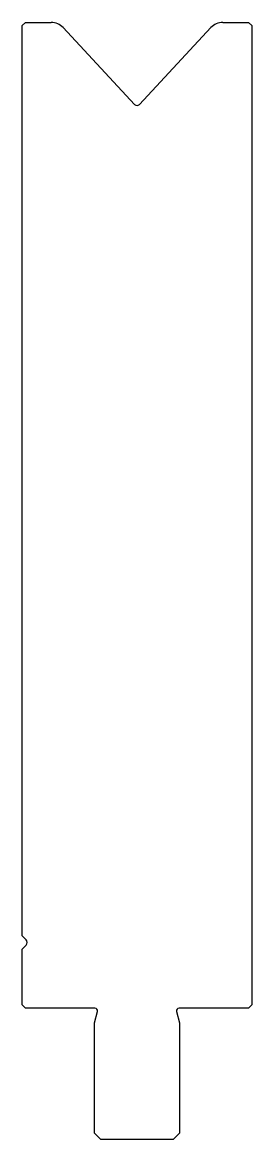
# Model space of a CAD drawing. Header units: metres. Extents: x -17 to 18, y -92 to 78.
import ezdxf

# ---------------------------------------------------------------- set-up
doc = ezdxf.new("R2010")
doc.units = ezdxf.units.M

msp = doc.modelspace()

# ---------------------------------------------------------------- linework, layer by layer
for p, q in [((-16.337458, 78.027699), (-16.837458, 77.527699)), ((-16.837458, -60.972301), (-16.837458, 77.527699)), ((-16.337458, 78.027699), (-12.424488, 78.027699)), ((-10.596104, 77.232695), (0.296866, 65.551415)), ((1.028219, 65.551415), (11.921189, 77.232695)), ((13.749573, 78.027699), (17.662542, 78.027699)), ((18.162542, 77.527699), (17.662542, 78.027699)), ((18.162542, 77.527699), (18.162542, -71.472301)), ((-16.261722, -61.548037), (-16.837458, -60.972301)), ((-16.837458, -62.972301), (-16.261722, -62.396565)), ((-16.837458, -71.472301), (-16.837458, -62.972301)), ((-16.837458, -71.472301), (-16.337458, -71.972301)), ((-5.757458, -71.972301), (-16.337458, -71.972301)), ((-5.837458, -74.216347), (-5.371087, -72.475829)), ((6.696172, -72.475829), (7.162542, -74.216347)), ((17.662542, -71.972301), (7.082542, -71.972301)), ((17.662542, -71.972301), (18.162542, -71.472301)), ((-5.837458, -90.972301), (-5.837458, -74.216347)), ((7.162542, -74.216347), (7.162542, -90.972301)), ((-5.837458, -90.972301), (-4.837458, -91.972301)), ((6.162542, -91.972301), (7.162542, -90.972301)), ((6.162542, -91.972301), (-4.837458, -91.972301))]:
    msp.add_line(p, q)
for centre, radius, start, end in [((-12.424488, 75.527699), 2.5, 43, 90), ((13.749573, 75.527699), 2.5, 90, 137), ((0.662542, 65.892414), 0.5, 223, 317), ((-16.685986, -61.972301), 0.6, 315, 45), ((-5.757458, -72.372301), 0.4, 345, 90), ((7.082542, -72.372301), 0.4, 90, 195)]:
    msp.add_arc(centre, radius, start, end)

doc.saveas('drawing.dxf')
